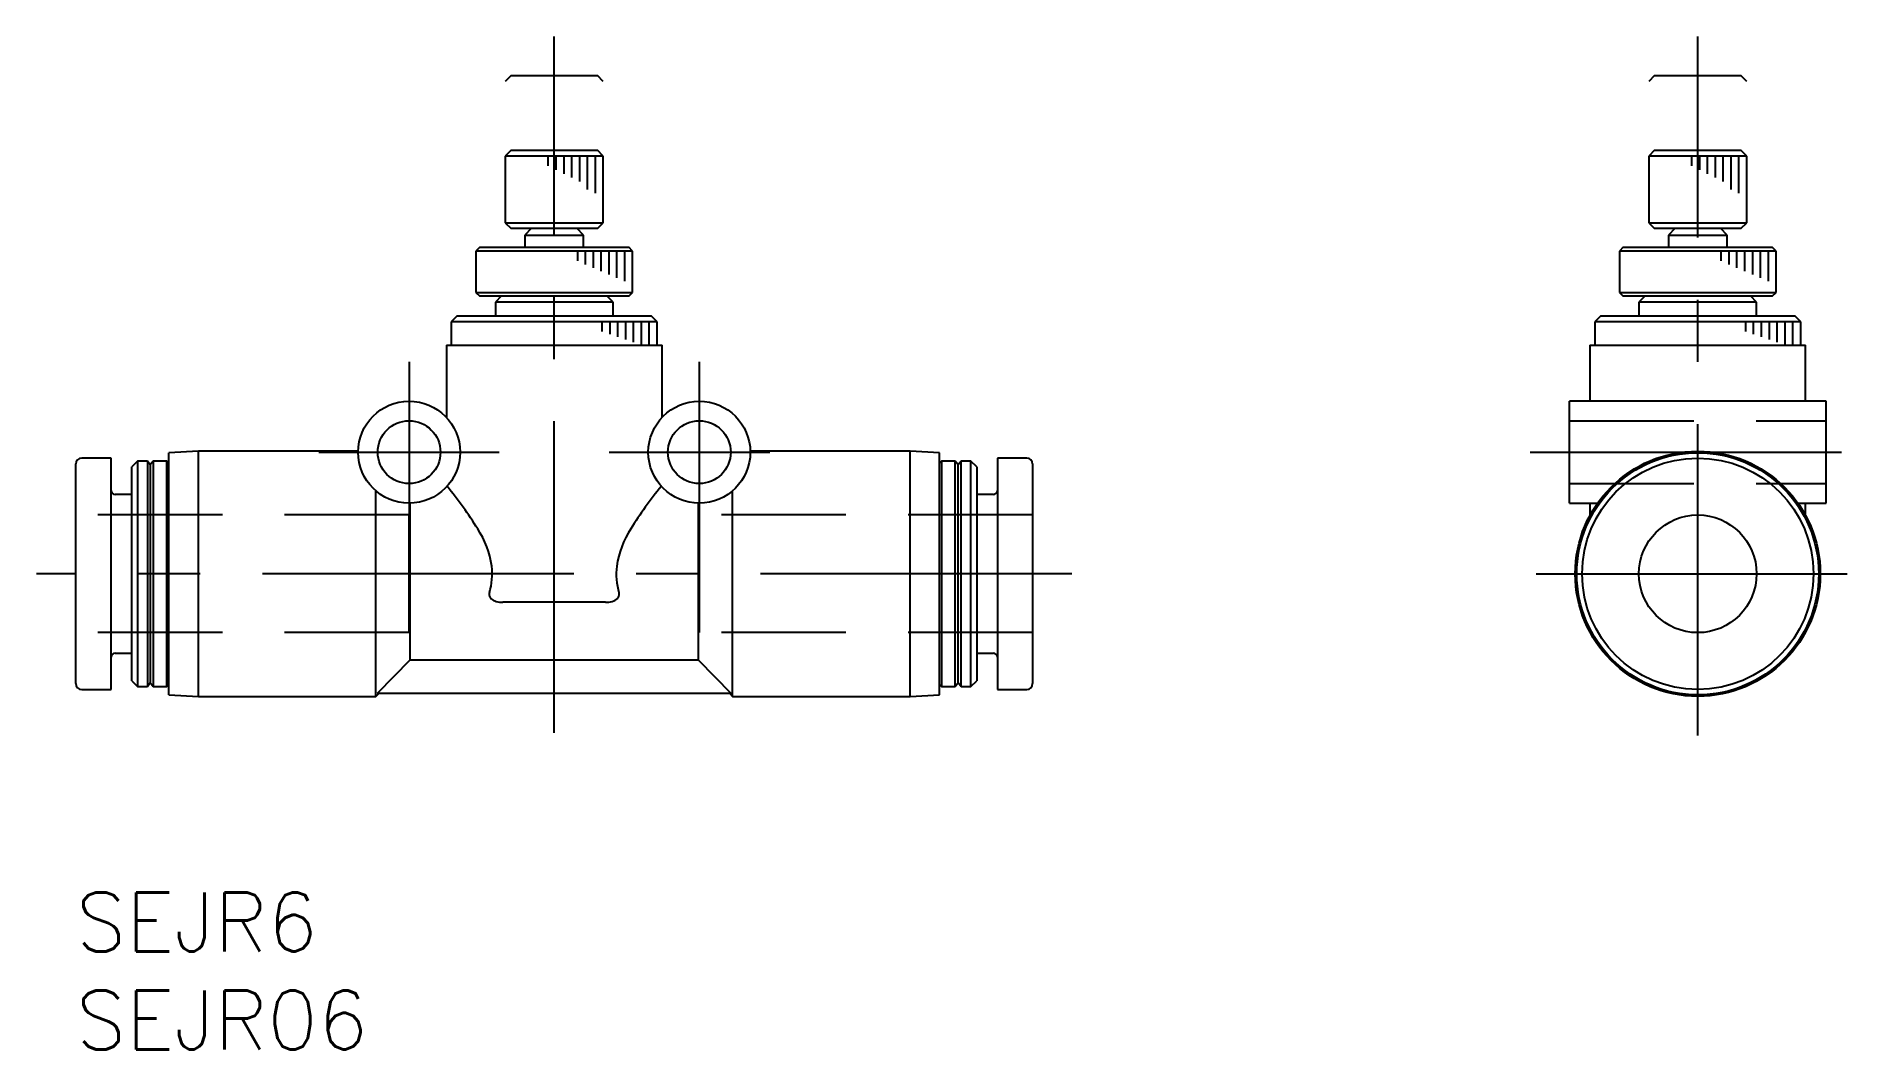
# Model space of a CAD drawing. Extents: x -2 to 91.3, y -8 to 43.6.
import ezdxf

# ---------------------------------------------------------------- set-up
doc = ezdxf.new("R2010")
doc.units = 0
doc.header["$LTSCALE"] = 0.5
for name, pattern in [('CENTER', [50.8, 31.75, -6.35, 6.35, -6.35]), ('DASHED', [19.05, 12.7, -6.35]), ('PHANTOM', [63.5, 31.75, -6.35, 6.35, -6.35, 6.35, -6.35])]:
    doc.linetypes.add(name, pattern=pattern)
for name, color, linetype in [('MSM_CENTER', 1, 'CENTER'), ('MSM_CONTINUOUS', 7, 'CONTINUOUS'), ('MSM_DASHED', 4, 'DASHED'), ('MSM_IMAGINARY', 6, 'PHANTOM'), ('MSM_NARROW', 5, 'CONTINUOUS'), ('MSM_PART_NUMBER', 7, 'CONTINUOUS'), ('PV', 7, 'CONTINUOUS')]:
    doc.layers.add(name, color=color, linetype=linetype)
doc.styles.get("Standard").update_dxf_attribs({"font": 'txt.shx', "height": 1.5, "bigfont": 'bigfont.shx'})

# ---------------------------------------------------------------- blocks, each defined once
blk = doc.blocks.new('*U18')
at = {"layer": 'MSM_PART_NUMBER'}
blk.add_text('SEJR6', height=3, dxfattribs=at).set_placement((0, -3))
blk = doc.blocks.new('*U19')
at = {"layer": 'MSM_PART_NUMBER'}
blk.add_text('SEJR06', height=3, dxfattribs=at).set_placement((0, -8))

msp = doc.modelspace()

# ---------------------------------------------------------------- linework, layer by layer
at = {"layer": 'MSM_CENTER'}
for p, q in [((24.4, 8.15), (24.4, 43.642)), ((82.723, 8), (82.723, 43.642)), ((17, 27.05), (17, 17.85)), ((31.8, 27.05), (31.8, 17.85)), ((12.4, 22.45), (21.6, 22.45)), ((27.2, 22.45), (35.4, 22.45)), ((74.173, 22.45), (91.273, 22.45)), ((50.8, 16.25), (-2, 16.25)), ((74.473, 16.25), (90.973, 16.25))]:
    msp.add_line(p, q, dxfattribs=at)
at = {"layer": 'MSM_CONTINUOUS'}
for p, q in [((22.2, 37.85), (21.9, 37.55)), ((26.9, 37.55), (21.9, 37.55)), ((21.9, 37.55), (21.9, 34.15)), ((22.2, 37.85), (26.6, 37.85)), ((26.9, 37.55), (26.6, 37.85)), ((26.9, 34.15), (26.9, 37.55)), ((80.523, 37.85), (80.223, 37.55)), ((85.223, 37.55), (80.223, 37.55)), ((80.223, 37.55), (80.223, 34.15)), ((80.523, 37.85), (84.923, 37.85)), ((85.223, 37.55), (84.923, 37.85)), ((85.223, 34.15), (85.223, 37.55)), ((21.9, 34.15), (26.9, 34.15)), ((21.9, 34.15), (22.2, 33.85)), ((26.6, 33.85), (22.2, 33.85)), ((23.23, 33.85), (22.9, 33.52)), ((25.9, 33.52), (25.57, 33.85)), ((26.6, 33.85), (26.9, 34.15)), ((80.223, 34.15), (85.223, 34.15)), ((80.223, 34.15), (80.523, 33.85)), ((84.923, 33.85), (80.523, 33.85)), ((81.553, 33.85), (81.223, 33.52)), ((84.223, 33.52), (83.893, 33.85)), ((84.923, 33.85), (85.223, 34.15)), ((20.6, 32.9), (20.4, 32.7)), ((28.4, 32.7), (20.4, 32.7)), ((20.4, 32.7), (20.4, 30.6)), ((20.6, 32.9), (28.2, 32.9)), ((22.9, 33.52), (25.9, 33.52)), ((22.9, 33.52), (22.9, 32.9)), ((25.9, 32.9), (25.9, 33.52)), ((28.4, 32.7), (28.2, 32.9)), ((28.4, 30.6), (28.4, 32.7)), ((78.923, 32.9), (78.723, 32.7)), ((78.723, 32.7), (78.723, 30.6)), ((86.723, 32.7), (78.723, 32.7)), ((78.923, 32.9), (86.523, 32.9)), ((81.223, 33.52), (81.223, 32.9)), ((81.223, 33.52), (84.223, 33.52)), ((84.223, 32.9), (84.223, 33.52)), ((86.723, 32.7), (86.523, 32.9)), ((86.723, 30.6), (86.723, 32.7)), ((20.4, 30.6), (28.4, 30.6)), ((20.4, 30.6), (20.6, 30.4)), ((28.2, 30.4), (20.6, 30.4)), ((21.7, 30.4), (21.4, 30.1)), ((21.4, 30.1), (21.4, 29.4)), ((27.4, 30.1), (21.4, 30.1)), ((27.4, 30.1), (27.1, 30.4)), ((27.4, 29.4), (27.4, 30.1)), ((28.2, 30.4), (28.4, 30.6)), ((78.723, 30.6), (86.723, 30.6)), ((78.723, 30.6), (78.923, 30.4)), ((86.523, 30.4), (78.923, 30.4)), ((80.023, 30.4), (79.723, 30.1)), ((79.723, 30.1), (79.723, 29.4)), ((85.723, 30.1), (79.723, 30.1)), ((85.723, 30.1), (85.423, 30.4)), ((85.723, 29.4), (85.723, 30.1)), ((86.523, 30.4), (86.723, 30.6)), ((19.45, 29.4), (19.15, 29.1)), ((29.65, 29.1), (19.15, 29.1)), ((19.15, 29.1), (19.15, 27.9)), ((19.45, 29.4), (29.35, 29.4)), ((29.65, 29.1), (29.35, 29.4)), ((29.65, 27.9), (29.65, 29.1)), ((77.773, 29.4), (77.473, 29.1)), ((87.973, 29.1), (77.473, 29.1)), ((77.473, 29.1), (77.473, 27.9)), ((77.773, 29.4), (87.673, 29.4)), ((87.973, 29.1), (87.673, 29.4)), ((87.973, 27.9), (87.973, 29.1)), ((18.9, 27.9), (29.9, 27.9)), ((18.9, 27.9), (18.9, 24.225)), ((29.9, 24.225), (29.9, 27.9)), ((77.223, 27.9), (77.223, 25.05)), ((77.223, 27.9), (88.223, 27.9)), ((88.223, 25.05), (88.223, 27.9)), ((89.273, 25.05), (76.173, 25.05)), ((76.173, 19.85), (76.173, 25.05)), ((89.273, 19.85), (89.273, 25.05)), ((6.25, 22.5), (4.75, 22.421)), ((4.75, 10.079), (4.75, 22.421)), ((6.25, 10), (6.25, 22.5)), ((14.4, 22.5), (6.25, 22.5)), ((42.55, 22.5), (34.4, 22.5)), ((42.55, 10), (42.55, 22.5)), ((44.05, 22.421), (42.55, 22.5)), ((44.05, 10.079), (44.05, 22.421)), ((0, 10.65), (0, 21.85)), ((1.8, 22.15), (0.3, 22.15)), ((1.8, 10.35), (1.8, 22.15)), ((3.15, 22), (2.85, 21.7)), ((2.85, 10.8), (2.85, 21.7)), ((3.65, 22), (3.15, 22)), ((3.15, 22), (3.15, 10.5)), ((3.65, 22), (3.65, 10.5)), ((3.8, 21.8), (3.65, 22)), ((3.95, 22), (3.8, 21.8)), ((3.8, 21.8), (3.8, 10.7)), ((3.95, 22), (3.95, 10.5)), ((4.65, 22), (3.95, 22)), ((4.65, 10.5), (4.65, 22)), ((4.75, 21.9), (4.65, 22)), ((44.15, 22), (44.05, 21.9)), ((44.15, 22), (44.15, 10.5)), ((44.85, 22), (44.15, 22)), ((44.85, 10.5), (44.85, 22)), ((45, 21.8), (44.85, 22)), ((45.15, 22), (45, 21.8)), ((45, 10.7), (45, 21.8)), ((45.15, 10.5), (45.15, 22)), ((45.65, 22), (45.15, 22)), ((45.65, 10.5), (45.65, 22)), ((45.95, 21.7), (45.65, 22)), ((45.95, 21.7), (45.95, 10.8)), ((48.5, 22.15), (47, 22.15)), ((47, 22.15), (47, 10.35)), ((48.8, 21.85), (48.8, 10.65)), ((2.85, 20.3), (2, 20.3)), ((15.3, 10), (15.3, 20.483)), ((33.5, 10), (33.5, 20.483)), ((46.8, 20.3), (45.95, 20.3)), ((76.173, 19.85), (77.614, 19.85)), ((77.223, 19.85), (77.223, 19.219)), ((87.832, 19.85), (89.273, 19.85)), ((88.223, 19.219), (88.223, 19.85)), ((27.018, 14.8), (21.782, 14.8)), ((2, 12.2), (2.85, 12.2)), ((45.95, 12.2), (46.8, 12.2)), ((17.05, 11.863), (15.369, 10.15)), ((17.05, 11.863), (31.75, 11.863)), ((31.75, 11.863), (33.431, 10.15)), ((0.3, 10.35), (1.8, 10.35)), ((2.85, 10.8), (3.15, 10.5)), ((3.15, 10.5), (3.65, 10.5)), ((3.65, 10.5), (3.8, 10.7)), ((3.8, 10.7), (3.95, 10.5)), ((3.95, 10.5), (4.65, 10.5)), ((4.65, 10.5), (4.75, 10.6)), ((44.05, 10.6), (44.15, 10.5)), ((44.15, 10.5), (44.85, 10.5)), ((44.85, 10.5), (45, 10.7)), ((45, 10.7), (45.15, 10.5)), ((45.15, 10.5), (45.65, 10.5)), ((45.65, 10.5), (45.95, 10.8)), ((47, 10.35), (48.5, 10.35)), ((4.75, 10.079), (6.25, 10)), ((6.25, 10), (15.3, 10)), ((15.3, 10), (15.45, 10.15)), ((33.431, 10.15), (15.369, 10.15)), ((33.35, 10.15), (33.5, 10)), ((33.5, 10), (42.55, 10)), ((42.55, 10), (44.05, 10.079))]:
    msp.add_line(p, q, dxfattribs=at)
for centre, radius in [((17, 22.45), 2.6), ((31.8, 22.45), 2.6), ((17, 22.45), 1.6), ((31.8, 22.45), 1.6), ((82.723, 16.25), 6.25), ((82.723, 16.25), 6.171), ((82.723, 16.25), 5.9), ((82.723, 16.25), 3)]:
    msp.add_circle(centre, radius, dxfattribs=at)
for centre, radius, start, end in [((0.3, 21.85), 0.3, 90, 180), ((48.5, 21.85), 0.3, 0, 90), ((4.507, 8.673), 18.788, 31.67102, 39.84486), ((44.293, 8.673), 18.788, 140.15514, 148.32898), ((2, 20.5), 0.2, 180, 270), ((46.8, 20.5), 0.2, 270, 0), ((16.457, 15.928), 4.81, 8.51206, 32.85833), ((32.343, 15.928), 4.81, 147.14167, 171.48794), ((17.941, 16.247), 3.297, 343.11118, 6.84529), ((30.859, 16.247), 3.297, 173.15471, 196.88882), ((21.414, 15.207), 0.329, 165.55518, 186.31303), ((21.395, 15.206), 0.31, 186.50016, 227.7177), ((21.573, 15.398), 0.572, 227.42173, 256.15067), ((27.227, 15.398), 0.572, 283.84933, 312.57827), ((27.405, 15.206), 0.31, 312.2823, 353.49984), ((27.386, 15.207), 0.329, 353.68697, 14.44482), ((21.759, 16.046), 1.246, 254.99267, 271.08025), ((27.041, 16.046), 1.246, 268.91975, 285.00733), ((2, 12), 0.2, 90, 180), ((46.8, 12), 0.2, 0, 90), ((0.3, 10.65), 0.3, 180, 270), ((48.5, 10.65), 0.3, 270, 0)]:
    msp.add_arc(centre, radius, start, end, dxfattribs=at)
at = {"layer": 'MSM_DASHED'}
for p, q in [((76.173, 24.05), (89.273, 24.05)), ((76.173, 20.85), (89.273, 20.85)), ((17, 19.25), (0, 19.25)), ((17, 13.25), (17, 19.25)), ((31.75, 19.25), (31.75, 13.25)), ((48.8, 19.25), (31.8, 19.25)), ((31.8, 19.25), (31.8, 13.25)), ((17, 13.25), (0, 13.25)), ((48.8, 13.25), (31.8, 13.25))]:
    msp.add_line(p, q, dxfattribs=at)
at = {"layer": 'MSM_IMAGINARY'}
for p, q in [((22.2, 41.65), (21.9, 41.35)), ((22.2, 41.65), (26.6, 41.65)), ((26.9, 41.35), (26.6, 41.65)), ((80.523, 41.65), (80.223, 41.35)), ((80.523, 41.65), (84.923, 41.65)), ((85.223, 41.35), (84.923, 41.65))]:
    msp.add_line(p, q, dxfattribs=at)
at = {"layer": 'MSM_NARROW'}
for p, q in [((24.1, 37.05), (24.1, 37.55)), ((24.5, 36.85), (24.5, 37.55)), ((24.9, 36.65), (24.9, 37.55)), ((25.3, 36.45), (25.3, 37.55)), ((25.7, 36.25), (25.7, 37.55)), ((26.1, 35.85), (26.1, 37.55)), ((26.5, 35.65), (26.5, 37.55)), ((82.423, 37.05), (82.423, 37.55)), ((82.823, 36.85), (82.823, 37.55)), ((83.223, 36.65), (83.223, 37.55)), ((83.623, 36.45), (83.623, 37.55)), ((84.023, 36.25), (84.023, 37.55)), ((84.423, 35.85), (84.423, 37.55)), ((84.823, 35.65), (84.823, 37.55)), ((25.6, 32.2), (25.6, 32.7)), ((26, 32.028), (26, 32.7)), ((26.4, 31.856), (26.4, 32.7)), ((26.8, 31.684), (26.8, 32.7)), ((27.2, 31.512), (27.2, 32.7)), ((27.6, 31.341), (27.6, 32.7)), ((28, 31.169), (28, 32.7)), ((83.923, 32.2), (83.923, 32.7)), ((84.323, 32.028), (84.323, 32.7)), ((84.723, 31.856), (84.723, 32.7)), ((85.123, 31.684), (85.123, 32.7)), ((85.523, 31.512), (85.523, 32.7)), ((85.923, 31.341), (85.923, 32.7)), ((86.323, 31.169), (86.323, 32.7)), ((26.85, 28.6), (26.85, 29.1)), ((27.25, 28.467), (27.25, 29.1)), ((27.65, 28.333), (27.65, 29.1)), ((28.05, 28.2), (28.05, 29.1)), ((28.45, 28.067), (28.45, 29.1)), ((28.85, 27.933), (28.85, 29.1)), ((29.25, 27.9), (29.25, 29.1)), ((85.173, 28.6), (85.173, 29.1)), ((85.573, 28.467), (85.573, 29.1)), ((85.973, 28.333), (85.973, 29.1)), ((86.373, 28.2), (86.373, 29.1)), ((86.773, 28.067), (86.773, 29.1)), ((87.173, 27.933), (87.173, 29.1)), ((87.573, 27.9), (87.573, 29.1))]:
    msp.add_line(p, q, dxfattribs=at)
at = {"layer": 'PV', "color": 254, "linetype": 'CONTINUOUS'}
for p, q in [((17.05, 11.863), (17.05, 19.85)), ((31.75, 19.85), (31.75, 11.863))]:
    msp.add_line(p, q, dxfattribs=at)

# ---------------------------------------------------------------- block references
at = {"layer": 'MSM_CONTINUOUS'}
for name in ['*U18', '*U19']:
    msp.add_blockref(name, (0, 0), dxfattribs=at)

doc.saveas('drawing.dxf')
